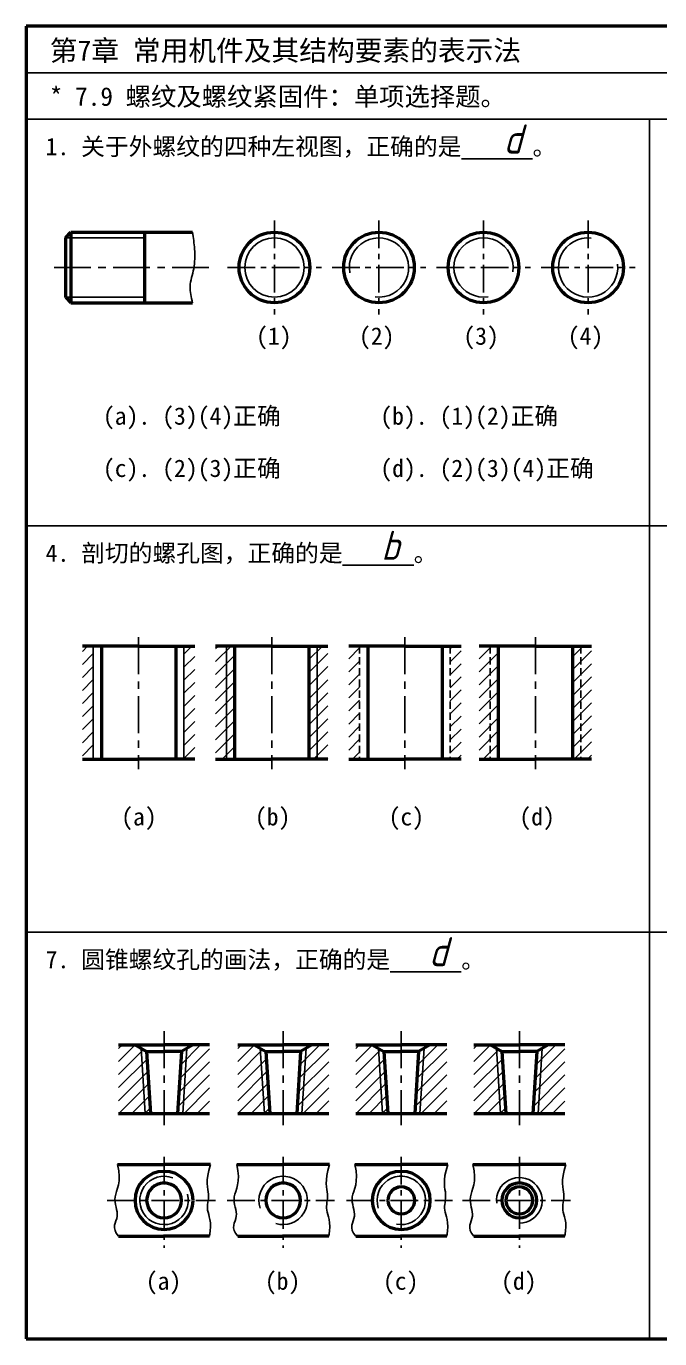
# Model space of a CAD drawing. Header units: millimetres. Extents: x 0 to 322, y 0 to 226.
# Drawn here: x 0 to 109.1, y 0 to 226 of the extents above; entities that cross this region are included whole.
import ezdxf

# ---------------------------------------------------------------- set-up
doc = ezdxf.new("R2010")
doc.units = ezdxf.units.MM
doc.header["$LTSCALE"] = 0.2
doc.linetypes.add('CENTER', pattern=[50.8, 31.75, -6.35, 6.35, -6.35])
doc.linetypes.add('HIDDEN', pattern=[9.525, 6.35, -3.175])
for name, color, linetype in [('点画线层', 7, 'CENTER'), ('答案', 1, 'Continuous'), ('细实线层', 7, 'Continuous'), ('虚线层', 7, 'HIDDEN')]:
    doc.layers.add(name, color=color, linetype=linetype)
doc.layers.add('粗实线层', color=7, linetype='Continuous', lineweight=50)
doc.styles.get("Standard").update_dxf_attribs({"font": 'gbeitc.shx', "height": 4, "bigfont": 'gbcbig.shx'})
doc.styles.add('宋体', font='SimSun.ttf', dxfattribs={"height": 3.5})
pattern_1 = [(45, (1.5345, 9.1992), (-1.122532, 1.122532), [])]

msp = doc.modelspace()

# ---------------------------------------------------------------- hatches: boundary and pattern name
at = {"layer": '细实线层'}
h = msp.add_hatch(dxfattribs=at)
h.set_pattern_fill('ANSI31', color=256, scale=0.5, style=0)
h.set_pattern_definition(pattern_1)
h.paths.add_polyline_path([(11.54, 119.26), (9.66, 119.26), (9.66, 99.78), (11.54, 99.78)])
h.paths.add_polyline_path([(29.01, 119.26), (27.14, 119.26), (27.14, 99.78), (29.01, 99.78)])
h = msp.add_hatch(dxfattribs=at)
h.set_pattern_fill('ANSI31', color=256, scale=0.5, style=0)
h.set_pattern_definition(pattern_1)
h.paths.add_polyline_path([(34.47, 119.26), (32.6, 119.26), (32.6, 99.78), (34.47, 99.78)])
h.paths.add_polyline_path([(35.87, 119.26), (34.47, 119.26), (34.47, 99.78), (35.87, 99.78)])
h.paths.add_polyline_path([(50.07, 119.26), (48.66, 119.26), (48.66, 99.78), (50.07, 99.78)])
h.paths.add_polyline_path([(51.94, 119.26), (50.07, 119.26), (50.07, 99.78), (51.94, 99.78)])
h = msp.add_hatch(dxfattribs=at)
h.set_pattern_fill('ANSI31', color=256, scale=0.5, style=0)
h.set_pattern_definition(pattern_1)
h.paths.add_polyline_path([(57.4, 119.26), (55.53, 119.26), (55.53, 99.78), (57.4, 99.78)])
h.paths.add_polyline_path([(74.87, 119.26), (73, 119.26), (73, 99.78), (74.87, 99.78)])
h = msp.add_hatch(dxfattribs=at)
h.set_pattern_fill('ANSI31', color=256, scale=0.5, style=0)
h.set_pattern_definition(pattern_1)
h.paths.add_polyline_path([(79.86, 119.26), (77.99, 119.26), (77.99, 99.78), (79.86, 99.78)])
h.paths.add_polyline_path([(81.27, 119.26), (79.86, 119.26), (79.86, 99.78), (81.27, 99.78)])
h.paths.add_polyline_path([(95.46, 119.26), (94.06, 119.26), (94.06, 99.78), (95.46, 99.78)])
h.paths.add_polyline_path([(97.34, 119.26), (95.46, 119.26), (95.46, 99.78), (97.34, 99.78)])
h = msp.add_hatch(dxfattribs=at)
h.set_pattern_fill('ANSI31', color=256, scale=0.5, style=0)
h.set_pattern_definition([(45, (2.8023, 3.1999), (-1.12253, 1.12253), [])])
h.paths.add_polyline_path([(19.8, 50.01), (18.74, 50.62), (15.9, 50.62), (15.9, 38.8), (20.5, 38.8)])
h.paths.add_polyline_path([(20.73, 49.47), (19.8, 50.01), (20.5, 38.8), (21.41, 38.8)])
h.paths.add_polyline_path([(27.66, 50.01), (26.73, 49.47), (26.06, 38.8), (26.96, 38.8)])
h.paths.add_polyline_path([(31.56, 50.62), (28.73, 50.62), (27.66, 50.01), (26.96, 38.8), (31.56, 38.8)])
h = msp.add_hatch(dxfattribs=at)
h.set_pattern_fill('ANSI31', color=256, scale=0.5, style=0)
h.set_pattern_definition([(45, (23.3033, 3.1999), (-1.12253, 1.12253), [])])
h.paths.add_polyline_path([(40.3, 50.01), (39.24, 50.62), (36.4, 50.62), (36.4, 38.8), (41.01, 38.8)])
h.paths.add_polyline_path([(41.23, 49.47), (40.3, 50.01), (41.01, 38.8), (41.91, 38.8)])
h.paths.add_polyline_path([(48.17, 50.01), (47.23, 49.47), (46.56, 38.8), (47.46, 38.8)])
h.paths.add_polyline_path([(52.07, 50.62), (49.23, 50.62), (48.17, 50.01), (47.46, 38.8), (52.07, 38.8)])
h = msp.add_hatch(dxfattribs=at)
h.set_pattern_fill('ANSI31', color=256, scale=0.5, style=0)
h.set_pattern_definition([(45, (43.6376, 3.1999), (-1.12253, 1.12253), [])])
h.paths.add_polyline_path([(60.63, 50.01), (59.57, 50.62), (56.73, 50.62), (56.73, 38.8), (61.34, 38.8)])
h.paths.add_polyline_path([(61.57, 49.47), (60.63, 50.01), (61.34, 38.8), (62.24, 38.8)])
h.paths.add_polyline_path([(68.5, 50.01), (67.56, 49.47), (66.89, 38.8), (67.79, 38.8)])
h.paths.add_polyline_path([(72.4, 50.62), (69.56, 50.62), (68.5, 50.01), (67.79, 38.8), (72.4, 38.8)])
h = msp.add_hatch(dxfattribs=at)
h.set_pattern_fill('ANSI31', color=256, scale=0.5, style=0)
h.set_pattern_definition([(45, (63.9719, 3.1999), (-1.12253, 1.12253), [])])
h.paths.add_polyline_path([(80.97, 50.01), (79.91, 50.62), (77.07, 50.62), (77.07, 38.8), (81.67, 38.8)])
h.paths.add_polyline_path([(81.9, 49.47), (80.97, 50.01), (81.67, 38.8), (82.58, 38.8)])
h.paths.add_polyline_path([(88.83, 50.01), (87.9, 49.47), (87.23, 38.8), (88.13, 38.8)])
h.paths.add_polyline_path([(92.73, 50.62), (89.9, 50.62), (88.83, 50.01), (88.13, 38.8), (92.73, 38.8)])

# ---------------------------------------------------------------- linework, layer by layer
at = {"lineweight": 50}
for p, q in [((322, 226), (0, 226)), ((0, 226), (0, 0)), ((0, 0), (322, 0))]:
    msp.add_line(p, q, dxfattribs=at)
for p, q in [((322, 218), (0, 218)), ((322, 210), (0, 210)), ((107.33, 210), (107.33, 0))]:
    msp.add_line(p, q)
at = {"layer": '点画线层', "ltscale": 0.75}
for p, q in [((42.73, 192.54), (42.73, 176.39)), ((60.73, 192.54), (60.73, 176.39)), ((78.73, 192.54), (78.73, 176.39)), ((96.73, 192.54), (96.73, 176.39)), ((34.65, 184.46), (50.81, 184.46)), ((52.65, 184.46), (68.81, 184.46)), ((70.65, 184.46), (86.81, 184.46)), ((88.65, 184.46), (104.81, 184.46)), ((23.73, 31.31), (23.73, 15.66)), ((44.23, 31.31), (44.23, 15.66)), ((64.57, 31.31), (64.57, 15.66)), ((84.9, 31.31), (84.9, 15.66)), ((13.93, 23.82), (32.56, 23.82)), ((34.59, 23.82), (53.07, 23.82)), ((55.11, 23.82), (73.4, 23.82)), ((75.13, 23.82), (93.73, 23.82))]:
    msp.add_line(p, q, dxfattribs=at)
at = {"layer": '点画线层'}
for p, q in [((4.79, 184.46), (31.87, 184.46)), ((19.34, 120.81), (19.34, 98.06)), ((42.27, 120.81), (42.27, 98.06)), ((65.2, 120.81), (65.2, 98.06)), ((87.66, 120.81), (87.66, 98.06)), ((23.73, 52.95), (23.73, 36.8)), ((44.23, 52.95), (44.23, 36.8)), ((64.57, 52.95), (64.57, 36.8)), ((84.9, 52.95), (84.9, 36.8))]:
    msp.add_line(p, q, dxfattribs=at)
at = {"layer": '粗实线层'}
for p, q in [((6.79, 189.64), (7.69, 190.54)), ((7.69, 190.54), (28.63, 190.54)), ((7.69, 190.54), (7.69, 178.39)), ((20.36, 190.54), (20.36, 178.39)), ((6.79, 179.29), (6.79, 189.64)), ((6.79, 179.29), (7.69, 178.39)), ((7.69, 178.39), (28.63, 178.39)), ((19.34, 119.26), (9.66, 119.26)), ((12.94, 119.26), (12.94, 99.78)), ((19.34, 119.26), (29.01, 119.26)), ((25.73, 119.26), (25.73, 99.78)), ((42.27, 119.26), (32.6, 119.26)), ((35.87, 119.26), (35.87, 99.78)), ((42.27, 119.26), (51.94, 119.26)), ((48.66, 119.26), (48.66, 99.78)), ((65.2, 119.26), (55.53, 119.26)), ((58.8, 119.26), (58.8, 99.78)), ((65.2, 119.26), (74.87, 119.26)), ((71.6, 119.26), (71.6, 99.78)), ((87.66, 119.26), (77.99, 119.26)), ((81.27, 119.26), (81.27, 99.78)), ((87.66, 119.26), (97.34, 119.26)), ((94.06, 119.26), (94.06, 99.78)), ((9.66, 99.78), (19.18, 99.78)), ((29.01, 99.78), (19.49, 99.78)), ((32.6, 99.78), (42.11, 99.78)), ((51.94, 99.78), (42.42, 99.78)), ((55.53, 99.78), (65.04, 99.78)), ((74.87, 99.78), (65.36, 99.78)), ((77.99, 99.78), (87.51, 99.78)), ((97.34, 99.78), (87.82, 99.78)), ((15.9, 50.62), (23.73, 50.62)), ((18.74, 50.62), (20.73, 49.47)), ((31.56, 50.62), (23.73, 50.62)), ((28.73, 50.62), (26.73, 49.47)), ((36.4, 50.62), (44.23, 50.62)), ((39.24, 50.62), (41.23, 49.47)), ((52.07, 50.62), (44.23, 50.62)), ((49.23, 50.62), (47.23, 49.47)), ((56.73, 50.62), (64.57, 50.62)), ((59.57, 50.62), (61.57, 49.47)), ((72.4, 50.62), (64.57, 50.62)), ((69.56, 50.62), (67.56, 49.47)), ((77.07, 50.62), (84.9, 50.62)), ((79.91, 50.62), (81.9, 49.47)), ((92.73, 50.62), (84.9, 50.62)), ((89.9, 50.62), (87.9, 49.47)), ((20.73, 49.47), (21.41, 38.8)), ((20.73, 49.47), (23.73, 49.47)), ((26.73, 49.47), (23.73, 49.47)), ((26.73, 49.47), (26.06, 38.8)), ((41.23, 49.47), (41.91, 38.8)), ((41.23, 49.47), (44.23, 49.47)), ((47.23, 49.47), (44.23, 49.47)), ((47.23, 49.47), (46.56, 38.8)), ((61.57, 49.47), (62.24, 38.8)), ((61.57, 49.47), (64.57, 49.47)), ((67.56, 49.47), (64.57, 49.47)), ((67.56, 49.47), (66.89, 38.8)), ((81.9, 49.47), (82.58, 38.8)), ((81.9, 49.47), (84.9, 49.47)), ((87.9, 49.47), (84.9, 49.47)), ((87.9, 49.47), (87.23, 38.8)), ((15.9, 38.8), (31.56, 38.8)), ((36.4, 38.8), (52.07, 38.8)), ((56.73, 38.8), (72.4, 38.8)), ((77.07, 38.8), (92.73, 38.8)), ((15.73, 29.98), (23.73, 29.98)), ((31.73, 29.98), (23.73, 29.98)), ((36.23, 29.98), (44.23, 29.98)), ((52.23, 29.98), (44.23, 29.98)), ((56.57, 29.98), (64.57, 29.98)), ((72.57, 29.98), (64.57, 29.98)), ((76.9, 29.98), (84.9, 29.98)), ((92.9, 29.98), (84.9, 29.98)), ((15.9, 17.65), (23.73, 17.65)), ((31.56, 17.65), (23.73, 17.65)), ((36.4, 17.65), (44.23, 17.65)), ((52.07, 17.65), (44.23, 17.65)), ((56.73, 17.65), (64.57, 17.65)), ((72.4, 17.65), (64.57, 17.65)), ((77.07, 17.65), (84.9, 17.65)), ((92.73, 17.65), (84.9, 17.65))]:
    msp.add_line(p, q, dxfattribs=at)
for centre in [(42.73, 184.46), (60.73, 184.46), (78.73, 184.46), (96.73, 184.46)]:
    msp.add_circle(centre, 6.08, dxfattribs=at)
for centre, radius, start, end in [((23.73, 23.82), 5, 90, 0), ((23.73, 23.82), 5, 0, 90), ((64.57, 23.82), 5, 90, 0), ((64.57, 23.82), 5, 0, 90), ((23.73, 23.82), 3, 90, 0), ((23.73, 23.82), 3, 0, 90), ((44.23, 23.82), 3, 90, 0), ((44.23, 23.82), 3, 0, 90), ((64.57, 23.82), 2.32, 90, 360), ((64.57, 23.82), 2.32, 360, 90), ((84.9, 23.82), 3, 90, 0), ((84.9, 23.82), 2.32, 90, 0), ((84.9, 23.82), 3, 0, 90), ((84.9, 23.82), 2.32, 0, 90)]:
    msp.add_arc(centre, radius, start, end, dxfattribs=at)
at = {"layer": '细实线层'}
for p, q in [((6.79, 189.56), (20.36, 189.56)), ((6.79, 179.36), (20.36, 179.36)), ((0, 140), (322, 140)), ((11.54, 119.26), (11.54, 99.78)), ((27.14, 119.26), (27.14, 99.78)), ((34.47, 119.26), (34.47, 99.78)), ((50.07, 119.26), (50.07, 99.78)), ((0, 70), (322, 70)), ((19.8, 50.01), (20.5, 38.8)), ((27.66, 50.01), (26.96, 38.8)), ((40.3, 50.01), (41.01, 38.8)), ((48.17, 50.01), (47.46, 38.8)), ((60.63, 50.01), (61.34, 38.8)), ((68.5, 50.01), (67.79, 38.8)), ((80.97, 50.01), (81.67, 38.8)), ((88.83, 50.01), (88.13, 38.8))]:
    msp.add_line(p, q, dxfattribs=at)
at = {"layer": '细实线层', "flags": 128}
for points in [[(15.73, 29.98), (15.95, 28.93), (16.02, 28.01), (15.99, 27.22), (15.88, 26.53), (15.73, 25.92), (15.56, 25.38), (15.41, 24.89), (15.3, 24.42), (15.27, 23.97), (15.3, 23.53), (15.37, 23.1), (15.46, 22.68), (15.56, 22.27), (15.63, 21.86), (15.67, 21.47), (15.65, 21.08), (15.57, 20.7), (15.44, 20.32), (15.32, 19.93), (15.22, 19.53), (15.2, 19.11), (15.28, 18.66), (15.5, 18.18), (15.9, 17.65)], [(31.73, 29.98), (31.43, 28.97), (31.25, 28.1), (31.17, 27.36), (31.16, 26.72), (31.19, 26.17), (31.26, 25.7), (31.32, 25.27), (31.37, 24.88), (31.38, 24.51), (31.36, 24.16), (31.32, 23.81), (31.27, 23.47), (31.23, 23.14), (31.2, 22.81), (31.19, 22.48), (31.22, 22.14), (31.3, 21.79), (31.41, 21.42), (31.52, 21), (31.63, 20.52), (31.71, 19.96), (31.73, 19.31), (31.69, 18.55), (31.56, 17.65)], [(36.23, 29.98), (36.45, 28.93), (36.52, 28.01), (36.49, 27.22), (36.38, 26.53), (36.23, 25.92), (36.06, 25.38), (35.91, 24.89), (35.8, 24.42), (35.77, 23.97), (35.8, 23.53), (35.87, 23.1), (35.96, 22.68), (36.06, 22.27), (36.13, 21.86), (36.17, 21.47), (36.15, 21.08), (36.07, 20.7), (35.95, 20.32), (35.82, 19.93), (35.72, 19.53), (35.7, 19.11), (35.78, 18.66), (36, 18.18), (36.4, 17.65)], [(52.23, 29.98), (51.93, 28.97), (51.75, 28.1), (51.67, 27.36), (51.66, 26.72), (51.69, 26.17), (51.76, 25.7), (51.82, 25.27), (51.87, 24.88), (51.88, 24.51), (51.86, 24.16), (51.82, 23.81), (51.77, 23.47), (51.73, 23.14), (51.7, 22.81), (51.69, 22.48), (51.73, 22.14), (51.8, 21.79), (51.91, 21.42), (52.03, 21), (52.13, 20.52), (52.21, 19.96), (52.24, 19.31), (52.19, 18.55), (52.07, 17.65)], [(56.57, 29.98), (56.78, 28.93), (56.86, 28.01), (56.83, 27.22), (56.72, 26.53), (56.56, 25.92), (56.39, 25.38), (56.24, 24.89), (56.14, 24.42), (56.11, 23.97), (56.14, 23.53), (56.21, 23.1), (56.3, 22.68), (56.39, 22.27), (56.47, 21.86), (56.51, 21.47), (56.49, 21.08), (56.4, 20.7), (56.28, 20.32), (56.15, 19.93), (56.06, 19.53), (56.03, 19.11), (56.11, 18.66), (56.33, 18.18), (56.73, 17.65)], [(72.57, 29.98), (72.27, 28.97), (72.09, 28.1), (72, 27.36), (71.99, 26.72), (72.03, 26.17), (72.09, 25.7), (72.16, 25.27), (72.2, 24.88), (72.21, 24.51), (72.19, 24.16), (72.15, 23.81), (72.11, 23.47), (72.06, 23.14), (72.03, 22.81), (72.03, 22.48), (72.06, 22.14), (72.14, 21.79), (72.24, 21.42), (72.36, 21), (72.47, 20.52), (72.54, 19.96), (72.57, 19.31), (72.53, 18.55), (72.4, 17.65)], [(76.9, 29.98), (77.12, 28.93), (77.19, 28.01), (77.16, 27.22), (77.05, 26.53), (76.9, 25.92), (76.73, 25.38), (76.58, 24.89), (76.47, 24.42), (76.44, 23.97), (76.47, 23.53), (76.54, 23.1), (76.63, 22.68), (76.73, 22.27), (76.8, 21.86), (76.84, 21.47), (76.82, 21.08), (76.74, 20.7), (76.61, 20.32), (76.49, 19.93), (76.39, 19.53), (76.37, 19.11), (76.45, 18.66), (76.67, 18.18), (77.07, 17.65)], [(92.9, 29.98), (92.6, 28.97), (92.42, 28.1), (92.34, 27.36), (92.33, 26.72), (92.36, 26.17), (92.43, 25.7), (92.49, 25.27), (92.54, 24.88), (92.55, 24.51), (92.53, 24.16), (92.49, 23.81), (92.44, 23.47), (92.4, 23.14), (92.37, 22.81), (92.36, 22.48), (92.39, 22.14), (92.47, 21.79), (92.58, 21.42), (92.69, 21), (92.8, 20.52), (92.88, 19.96), (92.9, 19.31), (92.86, 18.55), (92.73, 17.65)]]:
    msp.add_lwpolyline(points, dxfattribs=at)
at = {"layer": '细实线层'}
msp.add_circle((42.73, 184.46), 5.1, dxfattribs=at)
for centre, radius, start, end in [((60.73, 184.46), 5.1, 262.7718, 190.5895), ((78.73, 184.46), 5.1, 351.5868, 279.0507), ((96.73, 184.46), 5.1, 83.9673, 6.6892), ((23.73, 23.82), 4.17, 68.61, 14.6069), ((44.23, 23.82), 4.17, 252.3334, 198.4178), ((64.57, 23.82), 4.17, 258.6791, 198.4178), ((84.9, 23.82), 3.93, 270, 186.7586)]:
    msp.add_arc(centre, radius, start, end, dxfattribs=at)
msp.add_spline([(28.63, 190.54), (28.97, 187.63), (28.83, 184.25), (28.2, 181.2), (28.63, 178.39)], degree=3, dxfattribs=at)
at = {"layer": '虚线层'}
for p, q in [((57.4, 119.26), (57.4, 99.78)), ((73, 119.26), (73, 99.78)), ((79.86, 119.26), (79.86, 99.78)), ((95.46, 119.26), (95.46, 99.78))]:
    msp.add_line(p, q, dxfattribs=at)

# ---------------------------------------------------------------- texts
at = {"style": '宋体'}
for s, height, p in [('第7章 常用机件及其结构要素的表示法', 3.5, (4.05, 220.07)), ('* 7.9 螺纹及螺纹紧固件：单项选择题。', 3.2, (4.05, 212.3)), ('1. 关于外螺纹的四种左视图，正确的是%%U      %%U。', 3, (3.33, 203.79)), ('4. 剖切的螺孔图，正确的是%%U      %%U。', 3, (3.33, 133.79)), ('7. 圆锥螺纹孔的画法，正确的是%%U      %%U。', 3, (3.33, 63.79))]:
    msp.add_text(s, height=height, dxfattribs=at).set_placement(p)
at = {"layer": '答案'}
for s, p in [('d', (82.19, 204.08)), ('b', (61.13, 134.11)), ('d', (69.35, 64.15))]:
    msp.add_text(s, height=5, dxfattribs=at).set_placement(p)
at = {"layer": '细实线层', "style": '宋体'}
for s, p in [('(1)', (39.56, 171.16)), ('(2)', (57.28, 171.16)), ('(3)', (75.25, 171.16)), ('(4)', (93.22, 171.16)), ('(a). (3)(4)正确', (13.19, 157.39)), ('(b). (1)(2)正确', (60.95, 157.39)), ('(c). (2)(3)正确', (13.19, 148.39)), ('(d). (2)(3)(4)正确', (60.95, 148.39)), ('(a)', (16.34, 88.39)), ('(b)', (39.36, 88.39)), ('(c)', (62.38, 88.39)), ('(d)', (84.89, 88.39)), ('(a)', (20.57, 8.44)), ('(b)', (41.07, 8.44)), ('(c)', (61.41, 8.44)), ('(d)', (81.74, 8.44))]:
    msp.add_text(s, height=3, dxfattribs=at).set_placement(p)

doc.saveas('drawing.dxf')
